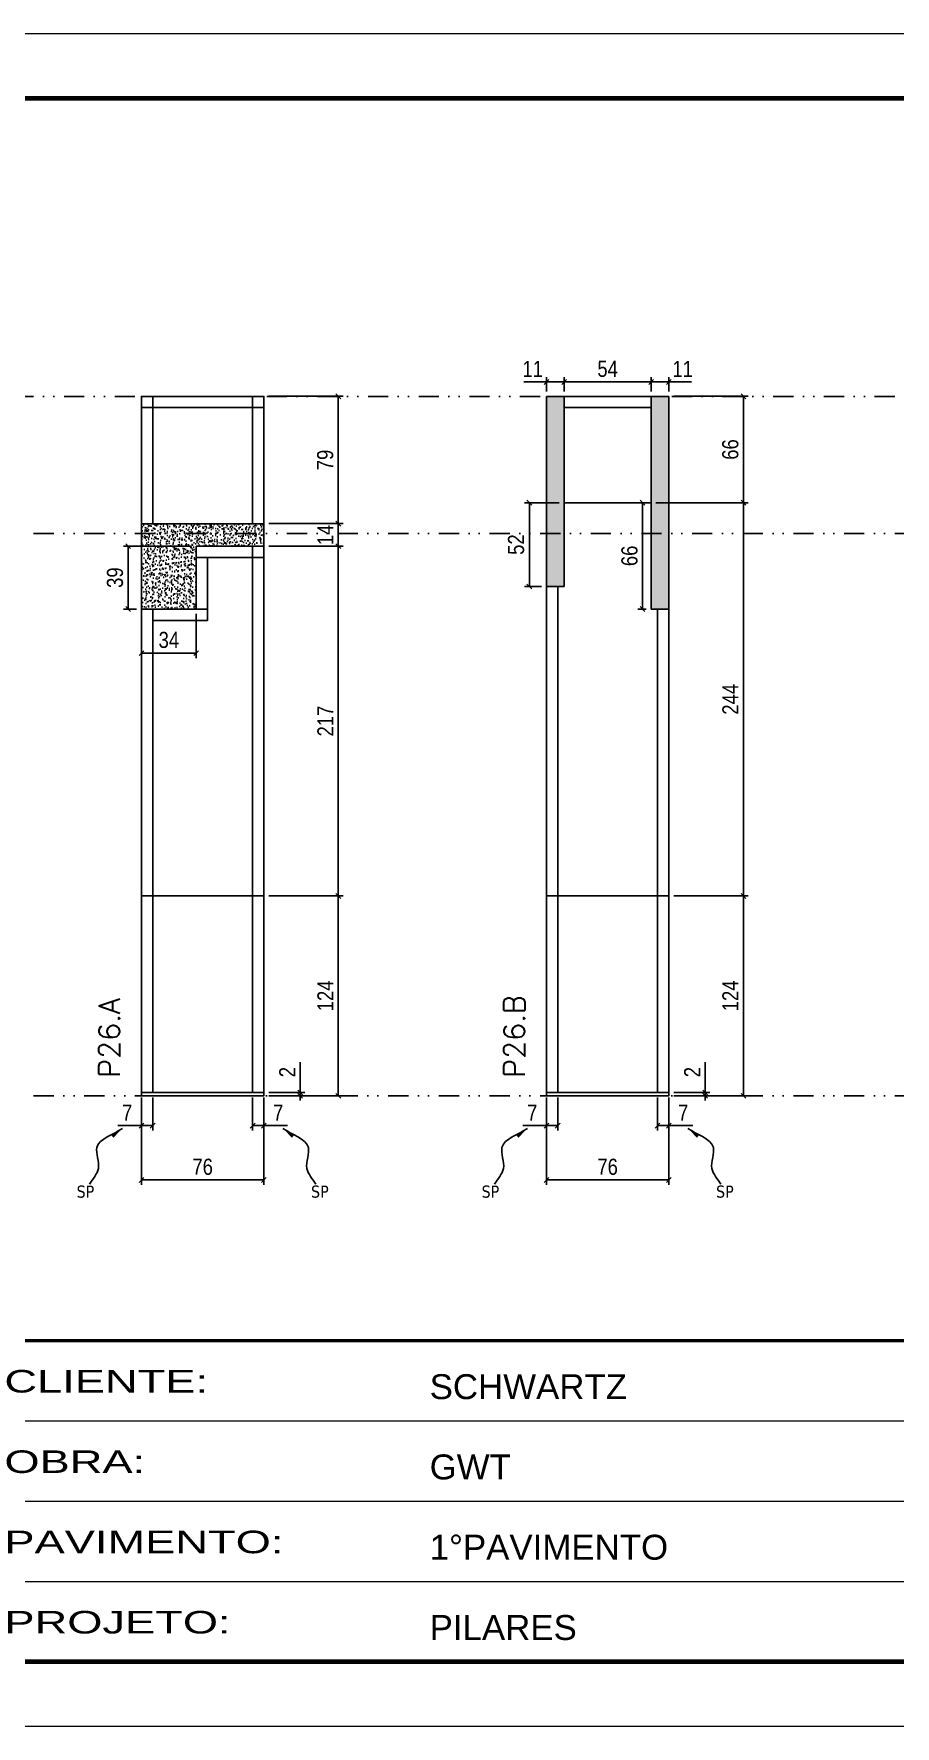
# Model space of a CAD drawing. Extents: x 13770 to 23315, y 867 to 16997.
# Drawn here: x 14839 to 15374, y 7758 to 8808 of the extents above; entities that cross this region are included whole.
import ezdxf

# ---------------------------------------------------------------- set-up
doc = ezdxf.new("R2010")
doc.units = 0
for name, pattern in [('CONTINUO', [0]), ('DASHED', [0.75, 0.5, -0.25]), ('DIVIDE2', [0.625, 0.25, -0.125, 0, -0.125, 0, -0.125]), ('HIDDEN', [0.375, 0.25, -0.125])]:
    doc.linetypes.add(name, pattern=pattern)
for name, color, linetype in [('COTA', 241, 'Continuous'), ('Nível', 160, 'Continuous'), ('Painéis', 200, 'Continuous'), ('SARR_2.2x7', 40, 'Continuous'), ('Sarrafo de Pressão', 42, 'HIDDEN'), ('texto', 7, 'Continuous')]:
    doc.layers.add(name, color=color, linetype=linetype)
for name, color, linetype, lineweight in [('Folhas', 255, 'Continuous', 9), ('SARRAFO DE PRESSAO', 251, 'DASHED', 9), ('Texto Seção', 7, 'Continuous', 15)]:
    doc.layers.add(name, color=color, linetype=linetype, lineweight=lineweight)
doc.styles.add('ARIAL', font='arial.ttf')
doc.styles.add('COTA TECNICA', font='techl___.ttf', dxfattribs={"height": 10})
doc.styles.add('COTA TECNICA-50', font='techl___.ttf', dxfattribs={"height": 10})
doc.styles.add('REGUA-120', font='ROMANS.shx', dxfattribs={"height": 15})
doc.styles.get("Standard").update_dxf_attribs({"font": 'arial.ttf'})
doc.styles.add('Tecnologia', font='')
doc.styles.get('Tecnologia').set_extended_font_data('Forgotten Futurist')
doc.dimstyles.new('COTA PAINEL-50', dxfattribs={"dimtxt": 10, "dimasz": 3, "dimexe": 3, "dimexo": 3, "dimgap": 3, "dimtad": 1, "dimdec": 1, "dimzin": 12, "dimdsep": 46, "dimtxsty": 'COTA TECNICA-50', "dimblk1": 'OBLIQUE', "dimblk2": 'OBLIQUE', "dimsah": 1, "dimcen": 0.9, "dimclrd": 4, "dimclre": 4, "dimclrt": 240, "dimadec": 1, "dimazin": 3, "dimtfac": 1, "dimtdec": 1, "dimtmove": 0, "dimatfit": 3, "dimfxl": 1, "dimtolj": 1, "dimtzin": 12, "dimarcsym": 0})
doc.dimstyles.new('PAINEL', dxfattribs={"dimtxt": 10, "dimasz": 3, "dimexe": 3, "dimexo": 3, "dimgap": 3, "dimtad": 1, "dimdec": 1, "dimzin": 12, "dimdsep": 46, "dimtxsty": 'COTA TECNICA', "dimblk1": 'OBLIQUE', "dimblk2": 'OBLIQUE', "dimsah": 1, "dimcen": 0.9, "dimclrd": 4, "dimclre": 4, "dimclrt": 240, "dimadec": 1, "dimazin": 3, "dimtfac": 1, "dimtdec": 1, "dimtmove": 0, "dimatfit": 3, "dimfxl": 1, "dimtolj": 1, "dimtzin": 12, "dimarcsym": 0})
doc.dimstyles.get("Standard").update_dxf_attribs({"dimtxt": 0.18, "dimasz": 0.18, "dimexe": 0.18, "dimexo": 0.0625, "dimgap": 0.09, "dimtad": 0, "dimtih": 1, "dimtoh": 1, "dimdec": 4, "dimzin": 0, "dimdsep": 46, "dimtxsty": 'Standard', "dimcen": 0.09, "dimadec": 0, "dimazin": 0, "dimtfac": 1, "dimtdec": 4, "dimtofl": 0, "dimtmove": 0, "dimatfit": 3, "dimfxl": 1, "dimtolj": 1, "dimtzin": 0, "dimarcsym": 0})

# ---------------------------------------------------------------- blocks, each defined once
blk = doc.blocks.new('9999999999')
at = {"color": 30, "linetype": 'CONTINUO'}
for p, q in [((98564.6, 34379.6), (99584, 34379.6)), ((98564.6, 34329.8), (99488, 34329.8)), ((98564.6, 34280), (99488, 34280))]:
    blk.add_line(p, q, dxfattribs=at)
at = {"color": 30, "linetype": 'CONTINUO', "const_width": 2}
blk.add_lwpolyline([(99584, 34230.2), (99584, 34414.4, 0.414214), (99569, 34429.4), (98229, 34429.4, 0.414214), (98214, 34414.4), (98214, 34245.2, 0.414214), (98229, 34230.2), (99584, 34230.2)], format="xyb", dxfattribs=at)
at = {"layer": 'Folhas'}
blk.add_lwpolyline([(98139, 34190.2), (99624, 34190.2), (99624, 35240.2), (98139, 35240.2)], close=True, dxfattribs=at)
at = {"layer": 'Folhas', "color": 30, "const_width": 3}
blk.add_lwpolyline([(98214, 34230.2), (99584, 34230.2), (99584, 35200.2), (98214, 35200.2)], close=True, dxfattribs=at)
at = {"color": 7, "linetype": 'Continuous', "ltscale": 5, "style": 'ARIAL'}
for s, height, p in [('SCHWARTZ', 15.48, (98837.7, 34393.1)), ('GWT', 15.48, (98837.7, 34343.3)), ('1°PAVIMENTO', 15.483, (98837.7, 34293.5)), ('PILARES', 15.48, (98837.7, 34243.7))]:
    blk.add_text(s, height=height, dxfattribs=at).set_placement(p)
at = {"layer": 'Folhas', "color": 7, "style": 'Tecnologia', "width": 1.5}
for s, p in [('CLIENTE:', (98573.7, 34397.2)), ('OBRA:', (98573.7, 34347.3)), ('PAVIMENTO:', (98573.7, 34297.5)), ('PROJETO:', (98573.7, 34247.7))]:
    blk.add_text(s, height=14, dxfattribs=at).set_placement(p)
blk = doc.blocks.new('_Oblique')
at = {"color": 0, "linetype": 'ByBlock', "lineweight": -2}
blk.add_line((-0.5, -0.5), (0.5, 0.5), dxfattribs=at)
blk = doc.blocks.new('*D711')
at = {"layer": 'COTA', "color": 4, "lineweight": -2, "transparency": 16777216}
for p, q in [((14905.8, 8148.6), (14905.8, 8094.4)), ((14981.8, 8148.6), (14981.8, 8094.4)), ((14905.8, 8097.4), (14981.8, 8097.4))]:
    blk.add_line(p, q, dxfattribs=at)
at = {"layer": 'Defpoints', "color": 0, "transparency": 16777216}
for p in [(14905.8, 8151.6), (14981.8, 8151.6), (14981.8, 8097.4)]:
    blk.add_point(p, dxfattribs=at)
at = {"layer": 'COTA', "color": 4, "lineweight": -2, "transparency": 16777216, "xscale": 3, "yscale": 3, "zscale": 3, "rotation": 180}
blk.add_blockref('_Oblique', (14905.8, 8097.4), dxfattribs=at)
at = {"layer": 'COTA', "color": 4, "lineweight": -2, "transparency": 16777216, "xscale": 3, "yscale": 3, "zscale": 3}
blk.add_blockref('_Oblique', (14981.8, 8097.4), dxfattribs=at)
at = {"layer": 'COTA', "color": 240, "transparency": 16777216, "insert": (14943.8, 8105.5), "char_height": 10, "attachment_point": 5, "style": 'COTA TECNICA'}
blk.add_mtext('\\A1;76', dxfattribs=at)
blk = doc.blocks.new('*D712')
at = {"layer": 'COTA', "color": 4, "lineweight": -2, "transparency": 16777216}
for p, q in [((14984.8, 8273.6), (15031, 8273.6)), ((15028, 8149.6), (15028, 8273.6)), ((14984.8, 8149.6), (15031, 8149.6))]:
    blk.add_line(p, q, dxfattribs=at)
at = {"layer": 'Defpoints', "color": 0, "transparency": 16777216}
for p in [(14981.8, 8273.6), (15028, 8273.6), (14981.8, 8149.6)]:
    blk.add_point(p, dxfattribs=at)
at = {"layer": 'COTA', "color": 4, "lineweight": -2, "transparency": 16777216, "xscale": 3, "yscale": 3, "zscale": 3}
for p, rotation in [((15028, 8273.6), 90), ((15028, 8149.6), 270)]:
    blk.add_blockref('_Oblique', p, dxfattribs=dict(at, rotation=rotation))
at = {"layer": 'COTA', "color": 240, "transparency": 16777216, "insert": (15020, 8211.6), "char_height": 10, "attachment_point": 5, "rotation": 90, "style": 'COTA TECNICA-50'}
blk.add_mtext('\\A1;124', dxfattribs=at)
blk = doc.blocks.new('*D713')
at = {"layer": 'COTA', "color": 4, "lineweight": -2, "transparency": 16777216}
for p, q in [((15004.3, 8151.6), (15004.3, 8170.4)), ((14984.8, 8151.6), (15007.3, 8151.6)), ((14984.8, 8149.6), (15007.3, 8149.6)), ((15004.3, 8149.6), (15004.3, 8151.6)), ((15004.3, 8149.6), (15004.3, 8146.6))]:
    blk.add_line(p, q, dxfattribs=at)
at = {"layer": 'Defpoints', "color": 0, "transparency": 16777216}
for p in [(14981.8, 8151.6), (14981.8, 8149.6), (15004.3, 8149.6)]:
    blk.add_point(p, dxfattribs=at)
at = {"layer": 'COTA', "color": 4, "lineweight": -2, "transparency": 16777216, "xscale": 3, "yscale": 3, "zscale": 3}
for p, rotation in [((15004.3, 8151.6), 270), ((15004.3, 8149.6), 90)]:
    blk.add_blockref('_Oblique', p, dxfattribs=dict(at, rotation=rotation))
at = {"layer": 'COTA', "color": 240, "transparency": 16777216, "insert": (14996.3, 8164.3), "char_height": 10, "attachment_point": 5, "rotation": 90, "style": 'COTA TECNICA-50'}
blk.add_mtext('\\A1;2', dxfattribs=at)
blk = doc.blocks.new('*D714')
at = {"layer": 'COTA', "color": 4, "lineweight": -2, "transparency": 16777216}
for p, q in [((14912.8, 8148.6), (14912.8, 8128.1)), ((14905.8, 8146.6), (14905.8, 8128.1)), ((14905.8, 8131.1), (14891.1, 8131.1)), ((14912.8, 8131.1), (14905.8, 8131.1))]:
    blk.add_line(p, q, dxfattribs=at)
at = {"layer": 'Defpoints', "color": 0, "transparency": 16777216}
for p in [(14905.8, 8149.6), (14912.8, 8151.6), (14905.8, 8131.1)]:
    blk.add_point(p, dxfattribs=at)
at = {"layer": 'COTA', "color": 4, "lineweight": -2, "transparency": 16777216, "xscale": 3, "yscale": 3, "zscale": 3, "rotation": 180}
blk.add_blockref('_Oblique', (14905.8, 8131.1), dxfattribs=at)
at = {"layer": 'COTA', "color": 4, "lineweight": -2, "transparency": 16777216, "xscale": 3, "yscale": 3, "zscale": 3}
blk.add_blockref('_Oblique', (14912.8, 8131.1), dxfattribs=at)
at = {"layer": 'COTA', "color": 240, "transparency": 16777216, "insert": (14896.9, 8139.1), "char_height": 10, "attachment_point": 5, "style": 'COTA TECNICA-50'}
blk.add_mtext('\\A1;7', dxfattribs=at)
blk = doc.blocks.new('*D715')
at = {"layer": 'COTA', "color": 4, "lineweight": -2, "transparency": 16777216}
for p, q in [((14974.8, 8148.6), (14974.8, 8128.1)), ((14981.8, 8146.6), (14981.8, 8128.1)), ((14974.8, 8131.1), (14981.8, 8131.1)), ((14981.8, 8131.1), (14996.5, 8131.1))]:
    blk.add_line(p, q, dxfattribs=at)
at = {"layer": 'Defpoints', "color": 0, "transparency": 16777216}
for p in [(14974.8, 8151.6), (14981.8, 8149.6), (14981.8, 8131.1)]:
    blk.add_point(p, dxfattribs=at)
at = {"layer": 'COTA', "color": 4, "lineweight": -2, "transparency": 16777216, "xscale": 3, "yscale": 3, "zscale": 3, "rotation": 180}
blk.add_blockref('_Oblique', (14974.8, 8131.1), dxfattribs=at)
at = {"layer": 'COTA', "color": 4, "lineweight": -2, "transparency": 16777216, "xscale": 3, "yscale": 3, "zscale": 3}
blk.add_blockref('_Oblique', (14981.8, 8131.1), dxfattribs=at)
at = {"layer": 'COTA', "color": 240, "transparency": 16777216, "insert": (14990.7, 8139.1), "char_height": 10, "attachment_point": 5, "style": 'COTA TECNICA-50'}
blk.add_mtext('\\A1;7', dxfattribs=at)
blk = doc.blocks.new('*D736')
at = {"layer": 'COTA', "color": 4, "lineweight": -2, "transparency": 16777216}
for p, q in [((14905.8, 8448.6), (14905.8, 8421.2)), ((14939.8, 8448.6), (14939.8, 8421.2)), ((14939.8, 8424.2), (14905.8, 8424.2))]:
    blk.add_line(p, q, dxfattribs=at)
at = {"layer": 'Defpoints', "color": 0, "transparency": 16777216}
for p in [(14905.8, 8451.6), (14939.8, 8451.6), (14905.8, 8424.2)]:
    blk.add_point(p, dxfattribs=at)
at = {"layer": 'COTA', "color": 4, "lineweight": -2, "transparency": 16777216, "xscale": 3, "yscale": 3, "zscale": 3, "rotation": 180}
blk.add_blockref('_Oblique', (14905.8, 8424.2), dxfattribs=at)
at = {"layer": 'COTA', "color": 4, "lineweight": -2, "transparency": 16777216, "xscale": 3, "yscale": 3, "zscale": 3}
blk.add_blockref('_Oblique', (14939.8, 8424.2), dxfattribs=at)
at = {"layer": 'COTA', "color": 240, "transparency": 16777216, "insert": (14922.8, 8432.4), "char_height": 10, "attachment_point": 5, "style": 'COTA TECNICA'}
blk.add_mtext('\\A1;34', dxfattribs=at)
blk = doc.blocks.new('*D719')
at = {"layer": 'COTA', "color": 4, "lineweight": -2, "transparency": 16777216}
for p, q in [((15157.2, 8148.6), (15157.2, 8094.4)), ((15233.2, 8148.6), (15233.2, 8094.4)), ((15157.2, 8097.4), (15233.2, 8097.4))]:
    blk.add_line(p, q, dxfattribs=at)
at = {"layer": 'Defpoints', "color": 0, "transparency": 16777216}
for p in [(15157.2, 8151.6), (15233.2, 8151.6), (15233.2, 8097.4)]:
    blk.add_point(p, dxfattribs=at)
at = {"layer": 'COTA', "color": 4, "lineweight": -2, "transparency": 16777216, "xscale": 3, "yscale": 3, "zscale": 3, "rotation": 180}
blk.add_blockref('_Oblique', (15157.2, 8097.4), dxfattribs=at)
at = {"layer": 'COTA', "color": 4, "lineweight": -2, "transparency": 16777216, "xscale": 3, "yscale": 3, "zscale": 3}
blk.add_blockref('_Oblique', (15233.2, 8097.4), dxfattribs=at)
at = {"layer": 'COTA', "color": 240, "transparency": 16777216, "insert": (15195.2, 8105.5), "char_height": 10, "attachment_point": 5, "style": 'COTA TECNICA'}
blk.add_mtext('\\A1;76', dxfattribs=at)
blk = doc.blocks.new('*D720')
at = {"layer": 'COTA', "color": 4, "lineweight": -2, "transparency": 16777216}
for p, q in [((15236.2, 8273.6), (15282.5, 8273.6)), ((15279.5, 8149.6), (15279.5, 8273.6)), ((15236.2, 8149.6), (15282.5, 8149.6))]:
    blk.add_line(p, q, dxfattribs=at)
at = {"layer": 'Defpoints', "color": 0, "transparency": 16777216}
for p in [(15233.2, 8273.6), (15279.5, 8273.6), (15233.2, 8149.6)]:
    blk.add_point(p, dxfattribs=at)
at = {"layer": 'COTA', "color": 4, "lineweight": -2, "transparency": 16777216, "xscale": 3, "yscale": 3, "zscale": 3}
for p, rotation in [((15279.5, 8273.6), 90), ((15279.5, 8149.6), 270)]:
    blk.add_blockref('_Oblique', p, dxfattribs=dict(at, rotation=rotation))
at = {"layer": 'COTA', "color": 240, "transparency": 16777216, "insert": (15271.4, 8211.6), "char_height": 10, "attachment_point": 5, "rotation": 90, "style": 'COTA TECNICA-50'}
blk.add_mtext('\\A1;124', dxfattribs=at)
blk = doc.blocks.new('*D721')
at = {"layer": 'COTA', "color": 4, "lineweight": -2, "transparency": 16777216}
for p, q in [((15255.7, 8151.6), (15255.7, 8170.4)), ((15236.2, 8151.6), (15258.7, 8151.6)), ((15236.2, 8149.6), (15258.7, 8149.6)), ((15255.7, 8149.6), (15255.7, 8151.6)), ((15255.7, 8149.6), (15255.7, 8146.6))]:
    blk.add_line(p, q, dxfattribs=at)
at = {"layer": 'Defpoints', "color": 0, "transparency": 16777216}
for p in [(15233.2, 8151.6), (15233.2, 8149.6), (15255.7, 8149.6)]:
    blk.add_point(p, dxfattribs=at)
at = {"layer": 'COTA', "color": 4, "lineweight": -2, "transparency": 16777216, "xscale": 3, "yscale": 3, "zscale": 3}
for p, rotation in [((15255.7, 8151.6), 270), ((15255.7, 8149.6), 90)]:
    blk.add_blockref('_Oblique', p, dxfattribs=dict(at, rotation=rotation))
at = {"layer": 'COTA', "color": 240, "transparency": 16777216, "insert": (15247.7, 8164.3), "char_height": 10, "attachment_point": 5, "rotation": 90, "style": 'COTA TECNICA-50'}
blk.add_mtext('\\A1;2', dxfattribs=at)
blk = doc.blocks.new('*D722')
at = {"layer": 'COTA', "color": 4, "lineweight": -2, "transparency": 16777216}
for p, q in [((15164.2, 8148.6), (15164.2, 8128.1)), ((15157.2, 8146.6), (15157.2, 8128.1)), ((15157.2, 8131.1), (15142.5, 8131.1)), ((15164.2, 8131.1), (15157.2, 8131.1))]:
    blk.add_line(p, q, dxfattribs=at)
at = {"layer": 'Defpoints', "color": 0, "transparency": 16777216}
for p in [(15157.2, 8149.6), (15164.2, 8151.6), (15157.2, 8131.1)]:
    blk.add_point(p, dxfattribs=at)
at = {"layer": 'COTA', "color": 4, "lineweight": -2, "transparency": 16777216, "xscale": 3, "yscale": 3, "zscale": 3, "rotation": 180}
blk.add_blockref('_Oblique', (15157.2, 8131.1), dxfattribs=at)
at = {"layer": 'COTA', "color": 4, "lineweight": -2, "transparency": 16777216, "xscale": 3, "yscale": 3, "zscale": 3}
blk.add_blockref('_Oblique', (15164.2, 8131.1), dxfattribs=at)
at = {"layer": 'COTA', "color": 240, "transparency": 16777216, "insert": (15148.4, 8139.1), "char_height": 10, "attachment_point": 5, "style": 'COTA TECNICA-50'}
blk.add_mtext('\\A1;7', dxfattribs=at)
blk = doc.blocks.new('*D723')
at = {"layer": 'COTA', "color": 4, "lineweight": -2, "transparency": 16777216}
for p, q in [((15226.2, 8148.6), (15226.2, 8128.1)), ((15233.2, 8146.6), (15233.2, 8128.1)), ((15226.2, 8131.1), (15233.2, 8131.1)), ((15233.2, 8131.1), (15248, 8131.1))]:
    blk.add_line(p, q, dxfattribs=at)
at = {"layer": 'Defpoints', "color": 0, "transparency": 16777216}
for p in [(15226.2, 8151.6), (15233.2, 8149.6), (15233.2, 8131.1)]:
    blk.add_point(p, dxfattribs=at)
at = {"layer": 'COTA', "color": 4, "lineweight": -2, "transparency": 16777216, "xscale": 3, "yscale": 3, "zscale": 3, "rotation": 180}
blk.add_blockref('_Oblique', (15226.2, 8131.1), dxfattribs=at)
at = {"layer": 'COTA', "color": 4, "lineweight": -2, "transparency": 16777216, "xscale": 3, "yscale": 3, "zscale": 3}
blk.add_blockref('_Oblique', (15233.2, 8131.1), dxfattribs=at)
at = {"layer": 'COTA', "color": 240, "transparency": 16777216, "insert": (15242.1, 8139.1), "char_height": 10, "attachment_point": 5, "style": 'COTA TECNICA-50'}
blk.add_mtext('\\A1;7', dxfattribs=at)
blk = doc.blocks.new('*D732')
at = {"layer": 'COTA', "color": 4, "lineweight": -2, "transparency": 16777216}
for p, q in [((15225.2, 8517.6), (15282.5, 8517.6)), ((15279.5, 8273.6), (15279.5, 8517.6)), ((15236.2, 8273.6), (15282.5, 8273.6))]:
    blk.add_line(p, q, dxfattribs=at)
at = {"layer": 'Defpoints', "color": 0, "transparency": 16777216}
for p in [(15222.2, 8517.6), (15279.5, 8517.6), (15233.2, 8273.6)]:
    blk.add_point(p, dxfattribs=at)
at = {"layer": 'COTA', "color": 4, "lineweight": -2, "transparency": 16777216, "xscale": 3, "yscale": 3, "zscale": 3}
for p, rotation in [((15279.5, 8517.6), 90), ((15279.5, 8273.6), 270)]:
    blk.add_blockref('_Oblique', p, dxfattribs=dict(at, rotation=rotation))
at = {"layer": 'COTA', "color": 240, "transparency": 16777216, "insert": (15271.4, 8395.6), "char_height": 10, "attachment_point": 5, "rotation": 90, "style": 'COTA TECNICA'}
blk.add_mtext('\\A1;244', dxfattribs=at)
blk = doc.blocks.new('*D733')
at = {"layer": 'COTA', "color": 4, "lineweight": -2, "transparency": 16777216}
for p, q in [((15236.2, 8583.6), (15282.5, 8583.6)), ((15279.5, 8517.6), (15279.5, 8583.6)), ((15225.2, 8517.6), (15282.5, 8517.6))]:
    blk.add_line(p, q, dxfattribs=at)
at = {"layer": 'Defpoints', "color": 0, "transparency": 16777216}
for p in [(15233.2, 8583.6), (15279.5, 8583.6), (15222.2, 8517.6)]:
    blk.add_point(p, dxfattribs=at)
at = {"layer": 'COTA', "color": 4, "lineweight": -2, "transparency": 16777216, "xscale": 3, "yscale": 3, "zscale": 3}
for p, rotation in [((15279.5, 8583.6), 90), ((15279.5, 8517.6), 270)]:
    blk.add_blockref('_Oblique', p, dxfattribs=dict(at, rotation=rotation))
at = {"layer": 'COTA', "color": 240, "transparency": 16777216, "insert": (15271.4, 8550.6), "char_height": 10, "attachment_point": 5, "rotation": 90, "style": 'COTA TECNICA'}
blk.add_mtext('\\A1;66', dxfattribs=at)
blk = doc.blocks.new('*D734')
at = {"layer": 'COTA', "color": 4, "lineweight": -2, "transparency": 16777216}
for p, q in [((15157.2, 8592.5), (15143.1, 8592.5)), ((15157.2, 8586.6), (15157.2, 8595.5)), ((15168.2, 8592.5), (15157.2, 8592.5)), ((15168.2, 8586.6), (15168.2, 8595.5))]:
    blk.add_line(p, q, dxfattribs=at)
at = {"layer": 'Defpoints', "color": 0, "transparency": 16777216}
for p in [(15157.2, 8592.5), (15157.2, 8583.6), (15168.2, 8583.6)]:
    blk.add_point(p, dxfattribs=at)
at = {"layer": 'COTA', "color": 4, "lineweight": -2, "transparency": 16777216, "xscale": 3, "yscale": 3, "zscale": 3, "rotation": 180}
blk.add_blockref('_Oblique', (15157.2, 8592.5), dxfattribs=at)
at = {"layer": 'COTA', "color": 4, "lineweight": -2, "transparency": 16777216, "xscale": 3, "yscale": 3, "zscale": 3}
blk.add_blockref('_Oblique', (15168.2, 8592.5), dxfattribs=at)
at = {"layer": 'COTA', "color": 240, "transparency": 16777216, "insert": (15148.7, 8600.6), "char_height": 10, "attachment_point": 5, "style": 'COTA TECNICA'}
blk.add_mtext('\\A1;11', dxfattribs=at)
blk = doc.blocks.new('*D735')
at = {"layer": 'COTA', "color": 4, "lineweight": -2, "transparency": 16777216}
for p, q in [((15168.2, 8586.6), (15168.2, 8595.5)), ((15168.2, 8592.5), (15222.2, 8592.5)), ((15222.2, 8586.6), (15222.2, 8595.5))]:
    blk.add_line(p, q, dxfattribs=at)
at = {"layer": 'Defpoints', "color": 0, "transparency": 16777216}
for p in [(15222.2, 8592.5), (15168.2, 8583.6), (15222.2, 8583.6)]:
    blk.add_point(p, dxfattribs=at)
at = {"layer": 'COTA', "color": 4, "lineweight": -2, "transparency": 16777216, "xscale": 3, "yscale": 3, "zscale": 3, "rotation": 180}
blk.add_blockref('_Oblique', (15168.2, 8592.5), dxfattribs=at)
at = {"layer": 'COTA', "color": 4, "lineweight": -2, "transparency": 16777216, "xscale": 3, "yscale": 3, "zscale": 3}
blk.add_blockref('_Oblique', (15222.2, 8592.5), dxfattribs=at)
at = {"layer": 'COTA', "color": 240, "transparency": 16777216, "insert": (15195.2, 8600.6), "char_height": 10, "attachment_point": 5, "style": 'COTA TECNICA'}
blk.add_mtext('\\A1;54', dxfattribs=at)
blk = doc.blocks.new('*D727')
at = {"layer": 'COTA', "color": 4, "lineweight": -2, "transparency": 16777216}
for p, q in [((15222.2, 8586.6), (15222.2, 8595.5)), ((15222.2, 8592.5), (15233.2, 8592.5)), ((15233.2, 8586.6), (15233.2, 8595.5)), ((15233.2, 8592.5), (15247.3, 8592.5))]:
    blk.add_line(p, q, dxfattribs=at)
at = {"layer": 'Defpoints', "color": 0, "transparency": 16777216}
for p in [(15233.2, 8592.5), (15222.2, 8583.6), (15233.2, 8583.6)]:
    blk.add_point(p, dxfattribs=at)
at = {"layer": 'COTA', "color": 4, "lineweight": -2, "transparency": 16777216, "xscale": 3, "yscale": 3, "zscale": 3, "rotation": 180}
blk.add_blockref('_Oblique', (15222.2, 8592.5), dxfattribs=at)
at = {"layer": 'COTA', "color": 4, "lineweight": -2, "transparency": 16777216, "xscale": 3, "yscale": 3, "zscale": 3}
blk.add_blockref('_Oblique', (15233.2, 8592.5), dxfattribs=at)
at = {"layer": 'COTA', "color": 240, "transparency": 16777216, "insert": (15241.8, 8600.6), "char_height": 10, "attachment_point": 5, "style": 'COTA TECNICA'}
blk.add_mtext('\\A1;11', dxfattribs=at)
blk = doc.blocks.new('*D728')
at = {"layer": 'COTA', "color": 4, "lineweight": -2, "transparency": 16777216}
for p, q in [((15165.2, 8517.6), (15143.6, 8517.6)), ((15146.6, 8465.6), (15146.6, 8517.6)), ((15154.2, 8465.6), (15143.6, 8465.6))]:
    blk.add_line(p, q, dxfattribs=at)
at = {"layer": 'Defpoints', "color": 0, "transparency": 16777216}
for p in [(15146.6, 8517.6), (15168.2, 8517.6), (15157.2, 8465.6)]:
    blk.add_point(p, dxfattribs=at)
at = {"layer": 'COTA', "color": 4, "lineweight": -2, "transparency": 16777216, "xscale": 3, "yscale": 3, "zscale": 3}
for p, rotation in [((15146.6, 8517.6), 90), ((15146.6, 8465.6), 270)]:
    blk.add_blockref('_Oblique', p, dxfattribs=dict(at, rotation=rotation))
at = {"layer": 'COTA', "color": 240, "transparency": 16777216, "insert": (15138.4, 8491.6), "char_height": 10, "attachment_point": 5, "rotation": 90, "style": 'COTA TECNICA'}
blk.add_mtext('\\A1;52', dxfattribs=at)
blk = doc.blocks.new('*D740')
at = {"layer": 'COTA', "color": 4, "lineweight": -2, "transparency": 16777216}
for p, q in [((14936.8, 8490.6), (14894.6, 8490.6)), ((14897.6, 8451.6), (14897.6, 8490.6)), ((14902.8, 8451.6), (14894.6, 8451.6))]:
    blk.add_line(p, q, dxfattribs=at)
at = {"layer": 'Defpoints', "color": 0, "transparency": 16777216}
for p in [(14897.6, 8490.6), (14939.8, 8490.6), (14905.8, 8451.6)]:
    blk.add_point(p, dxfattribs=at)
at = {"layer": 'COTA', "color": 4, "lineweight": -2, "transparency": 16777216, "xscale": 3, "yscale": 3, "zscale": 3}
for p, rotation in [((14897.6, 8490.6), 90), ((14897.6, 8451.6), 270)]:
    blk.add_blockref('_Oblique', p, dxfattribs=dict(at, rotation=rotation))
at = {"layer": 'COTA', "color": 240, "transparency": 16777216, "insert": (14889.4, 8471.1), "char_height": 10, "attachment_point": 5, "rotation": 90, "style": 'COTA TECNICA'}
blk.add_mtext('\\A1;39', dxfattribs=at)
blk = doc.blocks.new('*D741')
at = {"layer": 'COTA', "color": 4, "lineweight": -2, "transparency": 16777216}
for p, q in [((14984.8, 8490.6), (15031, 8490.6)), ((15028, 8273.6), (15028, 8490.6)), ((14984.8, 8273.6), (15031, 8273.6))]:
    blk.add_line(p, q, dxfattribs=at)
at = {"layer": 'Defpoints', "color": 0, "transparency": 16777216}
for p in [(14981.8, 8490.6), (15028, 8490.6), (14981.8, 8273.6)]:
    blk.add_point(p, dxfattribs=at)
at = {"layer": 'COTA', "color": 4, "lineweight": -2, "transparency": 16777216, "xscale": 3, "yscale": 3, "zscale": 3}
for p, rotation in [((15028, 8490.6), 90), ((15028, 8273.6), 270)]:
    blk.add_blockref('_Oblique', p, dxfattribs=dict(at, rotation=rotation))
at = {"layer": 'COTA', "color": 240, "transparency": 16777216, "insert": (15020, 8382.1), "char_height": 10, "attachment_point": 5, "rotation": 90, "style": 'COTA TECNICA'}
blk.add_mtext('\\A1;217', dxfattribs=at)
blk = doc.blocks.new('*D742')
at = {"layer": 'COTA', "color": 4, "lineweight": -2, "transparency": 16777216}
for p, q in [((14984.8, 8583.6), (15031, 8583.6)), ((15028, 8504.6), (15028, 8583.6)), ((14984.8, 8504.6), (15031, 8504.6))]:
    blk.add_line(p, q, dxfattribs=at)
at = {"layer": 'Defpoints', "color": 0, "transparency": 16777216}
for p in [(14981.8, 8583.6), (15028, 8583.6), (14981.8, 8504.6)]:
    blk.add_point(p, dxfattribs=at)
at = {"layer": 'COTA', "color": 4, "lineweight": -2, "transparency": 16777216, "xscale": 3, "yscale": 3, "zscale": 3}
for p, rotation in [((15028, 8583.6), 90), ((15028, 8504.6), 270)]:
    blk.add_blockref('_Oblique', p, dxfattribs=dict(at, rotation=rotation))
at = {"layer": 'COTA', "color": 240, "transparency": 16777216, "insert": (15019.9, 8544.1), "char_height": 10, "attachment_point": 5, "rotation": 90, "style": 'COTA TECNICA'}
blk.add_mtext('\\A1;79', dxfattribs=at)
blk = doc.blocks.new('*D743')
at = {"layer": 'COTA', "color": 4, "lineweight": -2, "transparency": 16777216}
for p, q in [((14984.8, 8504.6), (15031, 8504.6)), ((15028, 8490.6), (15028, 8504.6)), ((14984.8, 8490.6), (15031, 8490.6))]:
    blk.add_line(p, q, dxfattribs=at)
at = {"layer": 'Defpoints', "color": 0, "transparency": 16777216}
for p in [(14981.8, 8504.6), (15028, 8504.6), (14981.8, 8490.6)]:
    blk.add_point(p, dxfattribs=at)
at = {"layer": 'COTA', "color": 4, "lineweight": -2, "transparency": 16777216, "xscale": 3, "yscale": 3, "zscale": 3}
for p, rotation in [((15028, 8504.6), 90), ((15028, 8490.6), 270)]:
    blk.add_blockref('_Oblique', p, dxfattribs=dict(at, rotation=rotation))
at = {"layer": 'COTA', "color": 240, "transparency": 16777216, "insert": (15020, 8497.6), "char_height": 10, "attachment_point": 5, "rotation": 90, "style": 'COTA TECNICA'}
blk.add_mtext('\\A1;14', dxfattribs=at)
blk = doc.blocks.new('*D892')
at = {"layer": 'COTA', "color": 4, "lineweight": -2, "transparency": 16777216}
for p, q in [((15219.2, 8517.6), (15213.9, 8517.6)), ((15216.9, 8451.6), (15216.9, 8517.6)), ((15219.2, 8451.6), (15213.9, 8451.6))]:
    blk.add_line(p, q, dxfattribs=at)
at = {"layer": 'Defpoints', "color": 0, "transparency": 16777216}
for p in [(15216.9, 8517.6), (15222.2, 8517.6), (15222.2, 8451.6)]:
    blk.add_point(p, dxfattribs=at)
at = {"layer": 'COTA', "color": 4, "lineweight": -2, "transparency": 16777216, "xscale": 3, "yscale": 3, "zscale": 3}
for p, rotation in [((15216.9, 8517.6), 90), ((15216.9, 8451.6), 270)]:
    blk.add_blockref('_Oblique', p, dxfattribs=dict(at, rotation=rotation))
at = {"layer": 'COTA', "color": 240, "transparency": 16777216, "insert": (15208.8, 8484.6), "char_height": 10, "attachment_point": 5, "rotation": 90, "style": 'COTA TECNICA'}
blk.add_mtext('\\A1;66', dxfattribs=at)

msp = doc.modelspace()

# ---------------------------------------------------------------- hatches: boundary and pattern name
at = {"layer": 'COTA'}
h = msp.add_hatch(dxfattribs=at)
h.set_pattern_fill('AR-CONC', color=256, scale=0.03)
h.paths.add_polyline_path([(15168.22, 8583.58), (15157.22, 8583.58), (15157.22, 8498.58), (15168.22, 8498.58)])
h.paths.add_polyline_path([(15168.22, 8498.58), (15157.22, 8498.58), (15157.22, 8465.58), (15168.22, 8465.58)])
h.paths.add_polyline_path([(15233.22, 8498.58), (15222.22, 8498.58), (15222.22, 8451.58), (15233.22, 8451.58)])
h.paths.add_polyline_path([(15233.22, 8583.58), (15222.22, 8583.58), (15222.22, 8498.58), (15233.22, 8498.58)])
h = msp.add_hatch(dxfattribs=at)
h.set_pattern_fill('AR-CONC', color=256, scale=0.03)
h.set_pattern_definition([(50, (-4923.388, -1148.575), (5.4655401, -0.4781726), [0.5715, -6.2865]), (355, (-4923.388, -1148.575), (-1.0573026, 5.7317054), [0.4572, -5.0292175]), (100.451445, (-4922.9327, -1148.615), (4.4082374, 5.2535326), [0.4857003, -5.3427073]), (46.1842, (-4923.388, -1147.051), (8.1323712, -1.2612698), [0.85725, -9.42975]), (96.635558, (-4922.7105, -1147.156), (7.122124, 7.4227837), [0.7285507, -8.0140682]), (351.18415, (-4923.388, -1147.051), (7.122124, 7.4227837), [0.685799, -7.543792]), (21, (-4922.626, -1147.432), (4.5484317, -3.0679559), [0.5715, -6.2865]), (326, (-4922.626, -1147.432), (1.8540609, 5.525639), [0.4572, -5.0292]), (71.451445, (-4922.247, -1147.688), (6.4024926, 2.4576831), [0.4857003, -5.3426981]), (37.5, (-4923.3882, -1148.5751), (0.0926581, 2.53665117), [0, -4.96824, 0, -5.1054, 0, -5.04825]), (7.5, (-4923.3882, -1148.575), (2.00458988, 3.00541724), [0, -2.91084, 0, -4.85394, 0, -1.92405]), (327.5, (-4925.0874, -1148.5751), (4.06771786, -0.17186232), [0, -1.905, 0, -5.9436, 0, -7.8867]), (317.5, (-4925.8494, -1148.575), (4.44387544, 0.76279473), [0, -2.4765, 0, -3.94716, 0, -5.6007])])
h.paths.add_polyline_path([(14905.79, 8451.58), (14939.79, 8451.58), (14939.79, 8490.58), (14981.79, 8490.58), (14981.79, 8504.58), (14905.79, 8504.58)])

# ---------------------------------------------------------------- linework, layer by layer
for p, q in [((15157.22, 8465.58), (15157.22, 8583.58)), ((15157.22, 8583.58), (15168.22, 8583.58)), ((15233.22, 8583.58), (15222.22, 8583.58)), ((15233.22, 8451.58), (15233.22, 8583.58)), ((14905.79, 8451.58), (14905.79, 8504.58)), ((14981.79, 8490.58), (14981.79, 8504.58)), ((14939.79, 8451.58), (14946.79, 8451.58)), ((14946.79, 8451.58), (14946.79, 8444.58))]:
    msp.add_line(p, q, dxfattribs=at)
at = {"layer": 'Nível', "color": 4, "linetype": 'DIVIDE2', "ltscale": 50}
for p, q in [((14386, 8583.58), (15871, 8583.58)), ((13769.54, 8498.58), (15871, 8498.58)), ((13769.54, 8149.58), (21112.79, 8149.58))]:
    msp.add_line(p, q, dxfattribs=at)
at = {"layer": 'Painéis'}
for p, q in [((15168.22, 8583.58), (15222.22, 8583.58)), ((15168.22, 8465.58), (15168.22, 8583.58)), ((15222.22, 8583.58), (15222.22, 8451.58)), ((15222.22, 8517.58), (15168.22, 8517.58)), ((14939.79, 8490.58), (14939.79, 8451.58)), ((14939.79, 8490.58), (14981.79, 8490.58)), ((14981.79, 8273.58), (14981.79, 8490.58)), ((15157.22, 8273.58), (15157.22, 8465.58)), ((15157.22, 8465.58), (15168.22, 8465.58)), ((14905.79, 8451.58), (14905.79, 8273.58)), ((14939.79, 8451.58), (14905.79, 8451.58)), ((15222.22, 8451.58), (15233.22, 8451.58)), ((15233.22, 8451.58), (15233.22, 8273.58)), ((14981.79, 8273.58), (14905.79, 8273.58))]:
    msp.add_line(p, q, dxfattribs=at)
for points in [[(14981.79, 8504.58), (14905.79, 8504.58), (14905.79, 8583.58), (14981.79, 8583.58)], [(14905.79, 8151.58), (14981.79, 8151.58), (14981.79, 8273.58), (14905.79, 8273.58)], [(15157.22, 8151.58), (15233.22, 8151.58), (15233.22, 8273.58), (15157.22, 8273.58)], [(14905.79, 8151.58), (14981.79, 8151.58), (14981.79, 8149.58), (14905.79, 8149.58)], [(15157.22, 8151.58), (15233.22, 8151.58), (15233.22, 8149.58), (15157.22, 8149.58)]]:
    msp.add_lwpolyline(points, close=True, dxfattribs=at)
at = {"layer": 'SARR_2.2x7', "linetype": 'ByBlock'}
for p, q in [((14981.79, 8576.58), (14905.79, 8576.58)), ((15168.22, 8576.58), (15222.22, 8576.58)), ((14939.79, 8483.58), (14981.79, 8483.58)), ((14946.79, 8483.58), (14946.79, 8451.58)), ((14946.79, 8444.58), (14912.79, 8444.58))]:
    msp.add_line(p, q, dxfattribs=at)
at = {"layer": 'Sarrafo de Pressão'}
for p, q in [((14912.79, 8583.58), (14912.79, 8504.58)), ((14974.79, 8583.58), (14974.79, 8504.58)), ((14974.79, 8273.58), (14974.79, 8490.58)), ((15164.22, 8273.58), (15164.22, 8465.58)), ((14912.79, 8273.58), (14912.79, 8451.58)), ((15226.22, 8273.58), (15226.22, 8451.58)), ((14912.79, 8151.58), (14912.79, 8273.58)), ((14974.79, 8151.58), (14974.79, 8273.58)), ((15164.22, 8151.58), (15164.22, 8273.58)), ((15226.22, 8151.58), (15226.22, 8273.58))]:
    msp.add_line(p, q, dxfattribs=at)

# ---------------------------------------------------------------- block references
at = {"layer": 'SARRAFO DE PRESSAO', "color": 6, "linetype": 'ByBlock'}
msp.add_blockref('9999999999', (-83752.98, -26431.71), dxfattribs=at)

# ---------------------------------------------------------------- texts
at = {"layer": 'texto', "color": 0, "char_height": 7.5, "attachment_point": 5}
for insert in [(14871.01, 8090.09), (15016.57, 8090.09), (15122.44, 8090.09), (15268, 8090.09)]:
    msp.add_mtext('{\\fTahoma|b0|i0|c0|p34;\\C4;SP}', dxfattribs=dict(at, insert=insert))
at = {"layer": 'Texto Seção', "char_height": 13, "width": 285.3299, "attachment_point": 7, "rotation": 90, "style": 'REGUA-120'}
for s, insert in [('P26.A', (14892.32, 8160.83)), ('P26.B', (15143.75, 8160.83))]:
    msp.add_mtext(s, dxfattribs=dict(at, insert=insert))

# ---------------------------------------------------------------- dimensions: what is measured, and where the dimension line sits
at = {"layer": 'COTA'}
for base, p1, p2, dimstyle, picture, middle in [((15157.22, 8592.5), (15168.22, 8583.58), (15157.22, 8583.58), 'PAINEL', '*D734', (15148.68, 8600.56)), ((15222.22, 8592.5), (15168.22, 8583.58), (15222.22, 8583.58), 'PAINEL', '*D735', (15195.22, 8600.61)), ((15233.22, 8592.5), (15222.22, 8583.58), (15233.22, 8583.58), 'PAINEL', '*D727', (15241.76, 8600.56)), ((14981.79, 8131.07), (14974.79, 8151.58), (14981.79, 8149.58), 'COTA PAINEL-50', '*D715', (14990.65, 8139.14)), ((15233.22, 8131.07), (15226.22, 8151.58), (15233.22, 8149.58), 'COTA PAINEL-50', '*D723', (15242.09, 8139.14))]:
    dim = msp.add_linear_dim(base=base, p1=p1, p2=p2, dimstyle=dimstyle, dxfattribs=at)
    dim.commit()
    dim.dimension.update_dxf_attribs({"geometry": picture, "text_midpoint": middle})
for base, p1, p2, angle, dimstyle, picture, middle in [((15028.03, 8583.58), (14981.79, 8504.58), (14981.79, 8583.58), 90, 'PAINEL', '*D742', (15019.93, 8544.08)), ((15146.56, 8517.58), (15157.22, 8465.58), (15168.22, 8517.58), 90, 'PAINEL', '*D728', (15138.45, 8491.58)), ((15216.86, 8517.58), (15222.22, 8451.58), (15222.22, 8517.58), 90, 'PAINEL', '*D892', (15208.76, 8484.58)), ((15279.46, 8517.58), (15233.22, 8273.58), (15222.22, 8517.58), 90, 'PAINEL', '*D732', (15271.39, 8395.58)), ((14897.61, 8490.58), (14905.79, 8451.58), (14939.79, 8490.58), 90, 'PAINEL', '*D740', (14889.36, 8471.08)), ((15028.03, 8490.58), (14981.79, 8273.58), (14981.79, 8490.58), 90, 'PAINEL', '*D741', (15019.95, 8382.08)), ((14905.79, 8424.19), (14939.79, 8451.58), (14905.79, 8451.58), 180, 'PAINEL', '*D736', (14922.79, 8432.41)), ((15028.03, 8273.58), (14981.79, 8149.58), (14981.79, 8273.58), 90, 'COTA PAINEL-50', '*D712', (15019.95, 8211.58)), ((15279.46, 8273.58), (15233.22, 8149.58), (15233.22, 8273.58), 90, 'COTA PAINEL-50', '*D720', (15271.39, 8211.58)), ((14905.79, 8131.07), (14912.79, 8151.58), (14905.79, 8149.58), 180, 'COTA PAINEL-50', '*D714', (14896.92, 8139.14)), ((15157.22, 8131.07), (15164.22, 8151.58), (15157.22, 8149.58), 180, 'COTA PAINEL-50', '*D722', (15148.35, 8139.14))]:
    dim = msp.add_linear_dim(base=base, p1=p1, p2=p2, angle=angle, dimstyle=dimstyle, dxfattribs=at)
    dim.commit()
    dim.dimension.update_dxf_attribs({"geometry": picture, "text_midpoint": middle})
dim = msp.add_linear_dim(base=(15279.46, 8583.58), p1=(15222.22, 8517.58), p2=(15233.22, 8583.58), angle=90, dimstyle='PAINEL', override={"dimtmove": 1}, dxfattribs=at)
dim.commit()
dim.dimension.update_dxf_attribs({"geometry": '*D733', "text_midpoint": (15271.36, 8550.58)})
for base, p1, p2, dimstyle, picture, middle in [((15028.03, 8504.58), (14981.79, 8490.58), (14981.79, 8504.58), 'PAINEL', '*D743', (15028.03, 8497.58)), ((15004.31, 8149.58), (14981.79, 8151.58), (14981.79, 8149.58), 'COTA PAINEL-50', '*D713', (15004.31, 8164.32)), ((15255.75, 8149.58), (15233.22, 8151.58), (15233.22, 8149.58), 'COTA PAINEL-50', '*D721', (15255.75, 8164.32))]:
    dim = msp.add_linear_dim(base=base, p1=p1, p2=p2, angle=90, dimstyle=dimstyle, dxfattribs=at)
    dim.commit()
    dim.dimension.update_dxf_attribs({"geometry": picture, "text_midpoint": middle, "dimtype": 160})
for base, p1, p2, picture, middle in [((14981.79, 8097.4), (14905.79, 8151.58), (14981.79, 8151.58), '*D711', (14943.79, 8105.5)), ((15233.22, 8097.4), (15157.22, 8151.58), (15233.22, 8151.58), '*D719', (15195.22, 8105.5))]:
    dim = msp.add_linear_dim(base=base, p1=p1, p2=p2, dimstyle='PAINEL', override={"dimarcsym": 2}, dxfattribs=at)
    dim.commit()
    dim.dimension.update_dxf_attribs({"geometry": picture, "text_midpoint": middle})

# ---------------------------------------------------------------- leaders
at = {"layer": 'COTA', "path_type": 1}
for points in [[(14893.96, 8129.4), (14878.17, 8117.56), (14879.1, 8104.55), (14873.55, 8094.77)], [(14993.62, 8129.4), (15009.4, 8117.56), (15008.48, 8104.55), (15014.03, 8094.77)], [(15145.39, 8129.4), (15129.61, 8117.56), (15130.53, 8104.55), (15124.98, 8094.77)], [(15245.05, 8129.4), (15260.83, 8117.56), (15259.91, 8104.55), (15265.46, 8094.77)]]:
    msp.add_leader(points, dimstyle='Standard', override={"dimasz": 8}, dxfattribs=at)

doc.saveas('drawing.dxf')
